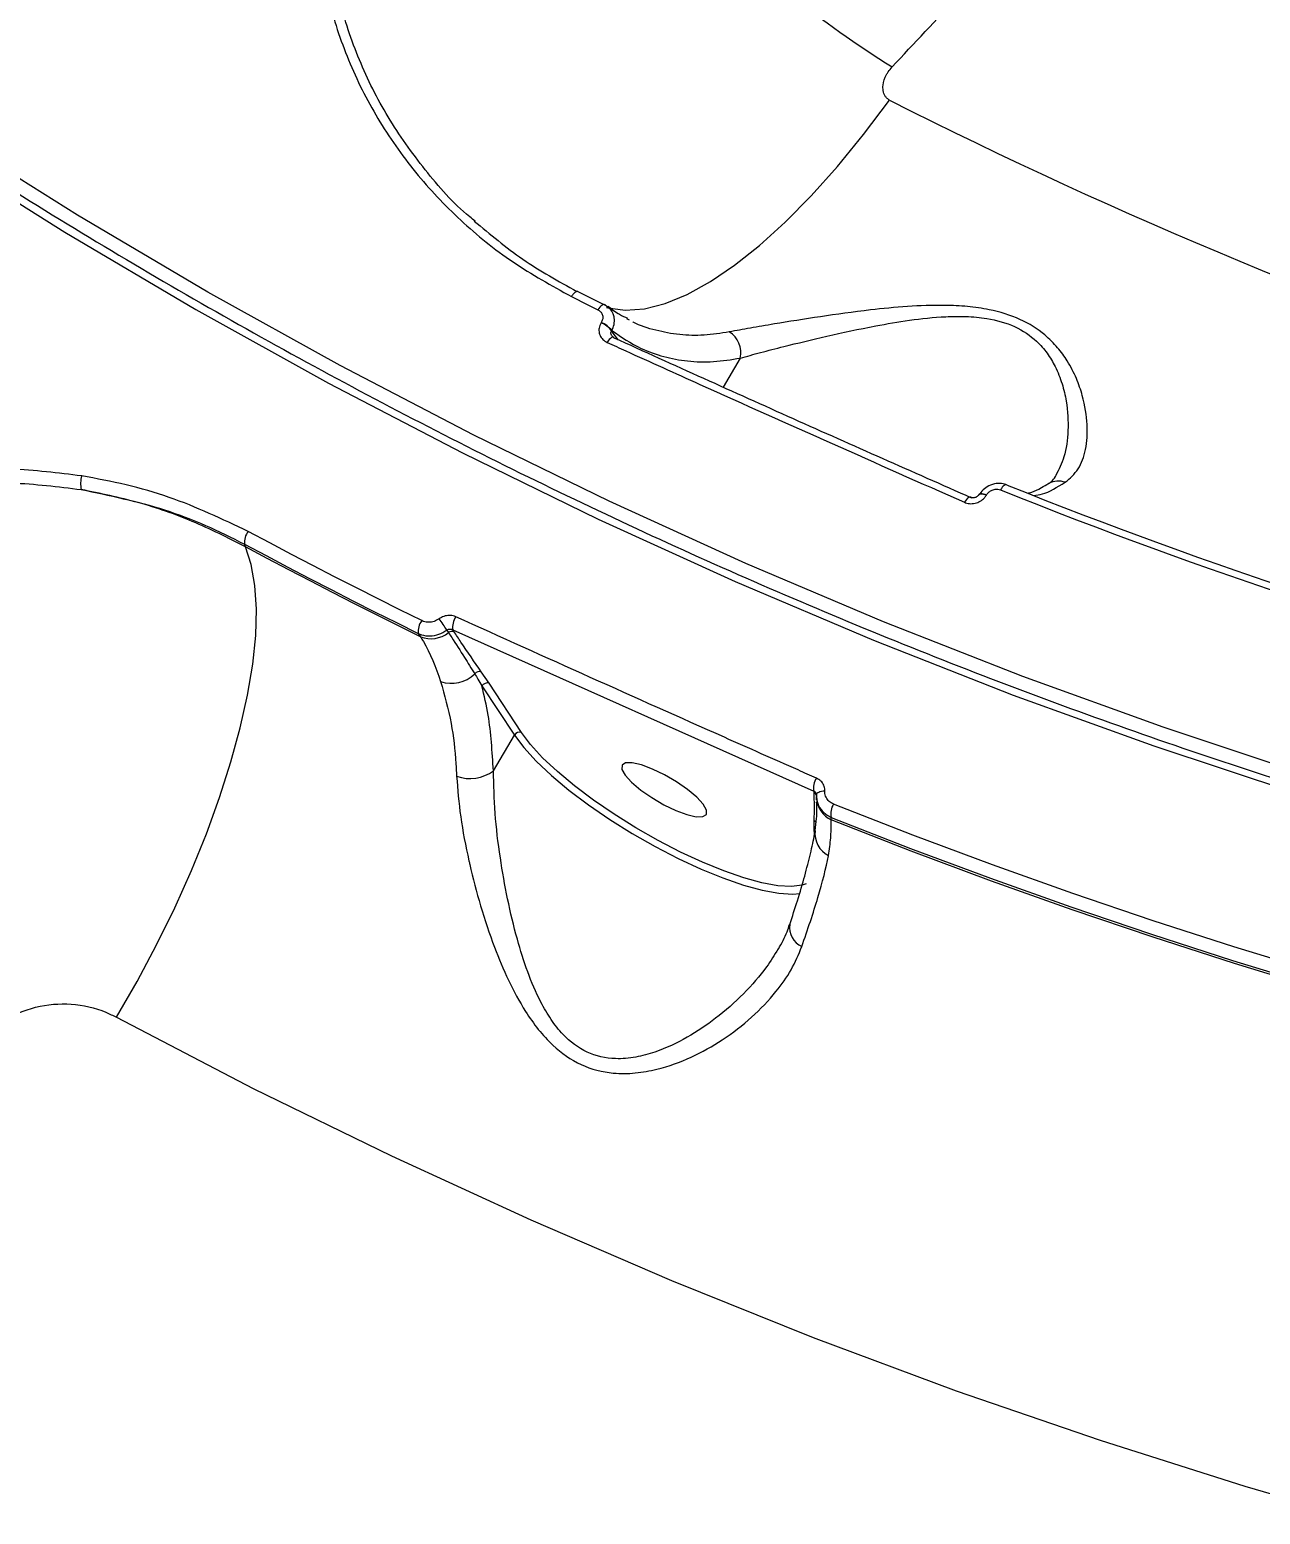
# Model space of a CAD drawing. Header units: millimetres. Extents: x -6028 to 5958, y -6064 to 4137.
# Drawn here: x 406.9 to 520.3, y -1180 to -1043.1 of the extents above; entities that cross this region are included whole.
import ezdxf

# ---------------------------------------------------------------- set-up
doc = ezdxf.new("R2010")
doc.units = ezdxf.units.MM
for name, color, linetype in [('DIKOM_ОБЪЕКТ', 7, 'Continuous'), ('DIKOM_РАЗМЕР_ЗОНА', 7, 'Continuous'), ('DIKOM_РАЗМЕР_ОБЪЕКТА', 7, 'Continuous')]:
    doc.layers.add(name, color=color, linetype=linetype)
doc.styles.add('style1', font='arial.ttf', dxfattribs={"width": 0.8})
doc.dimstyles.new('1-50', dxfattribs={"dimtxt": 300, "dimasz": 200, "dimexe": 100, "dimexo": 0, "dimgap": 100, "dimtad": 1, "dimtxsty": 'style1', "dimcen": 200, "dimclrd": 7, "dimclre": 7, "dimclrt": 7, "dimadec": 1, "dimazin": 2, "dimtfac": 1, "dimtmove": 0, "dimatfit": 2, "dimfxl": 0, "dimlwd": 25, "dimlwe": 18, "dimarcsym": 0})

# ---------------------------------------------------------------- blocks, each defined once
blk = doc.blocks.new('*D9')
at = {"layer": 'Defpoints', "color": 0, "transparency": 16777216}
for p in [(-6027.56, 1459.58), (4556.58, 1382.7), (4556.58, -5964.37)]:
    blk.add_point(p, dxfattribs=at)
at = {"layer": 'DIKOM_РАЗМЕР_ЗОНА', "color": 7, "lineweight": 18, "transparency": 16777216}
for p, q in [((-6027.56, 1459.58), (-6027.56, -6064.37)), ((4556.58, 1382.7), (4556.58, -6064.37))]:
    blk.add_line(p, q, dxfattribs=at)
at = {"layer": 'DIKOM_РАЗМЕР_ЗОНА', "color": 7, "lineweight": 25, "transparency": 16777216}
blk.add_line((-5827.56, -5964.37), (4356.58, -5964.37), dxfattribs=at)
at = {"layer": 'DIKOM_РАЗМЕР_ЗОНА', "color": 7, "transparency": 16777216}
for points in [[(-5827.56, -5931.03), (-5827.56, -5997.7), (-6027.56, -5964.37)], [(4356.58, -5931.03), (4356.58, -5997.7), (4556.58, -5964.37)]]:
    blk.add_solid(points, dxfattribs=at)
at = {"layer": 'DIKOM_РАЗМЕР_ЗОНА', "color": 7, "transparency": 16777216, "insert": (157.08, -5711.2), "char_height": 300, "attachment_point": 5, "style": 'style1'}
blk.add_mtext('10600', dxfattribs=at)
blk = doc.blocks.new('*D11')
at = {"layer": 'Defpoints', "color": 0, "transparency": 16777216}
for p in [(259.43, 2965.58), (1920.55, -3002.33), (4022.59, -3002.33)]:
    blk.add_point(p, dxfattribs=at)
at = {"layer": 'DIKOM_РАЗМЕР_ОБЪЕКТА', "color": 7, "lineweight": 18, "transparency": 16777216}
for p, q in [((259.43, 2965.58), (4122.59, 2965.58)), ((1920.55, -3002.33), (4122.59, -3002.33))]:
    blk.add_line(p, q, dxfattribs=at)
at = {"layer": 'DIKOM_РАЗМЕР_ОБЪЕКТА', "color": 7, "lineweight": 25, "transparency": 16777216}
blk.add_line((4022.59, 2765.58), (4022.59, -2802.33), dxfattribs=at)
at = {"layer": 'DIKOM_РАЗМЕР_ОБЪЕКТА', "color": 7, "transparency": 16777216}
for points in [[(3989.25, 2765.58), (4055.92, 2765.58), (4022.59, 2965.58)], [(3989.25, -2802.33), (4055.92, -2802.33), (4022.59, -3002.33)]]:
    blk.add_solid(points, dxfattribs=at)
at = {"layer": 'DIKOM_РАЗМЕР_ОБЪЕКТА', "color": 7, "transparency": 16777216, "insert": (3769.41, -24.42), "char_height": 300, "attachment_point": 5, "rotation": 90, "style": 'style1'}
blk.add_mtext('6000', dxfattribs=at)
blk = doc.blocks.new('*D12')
at = {"layer": 'Defpoints', "color": 0, "transparency": 16777216}
for p in [(3056.58, 1987.9), (-4027.97, 676.5), (3056.58, -3714.77)]:
    blk.add_point(p, dxfattribs=at)
at = {"layer": 'DIKOM_РАЗМЕР_ОБЪЕКТА', "color": 7, "lineweight": 18, "transparency": 16777216}
for p, q in [((3056.58, 1987.9), (3056.58, -3814.77)), ((-4027.97, 676.5), (-4027.97, -3814.77))]:
    blk.add_line(p, q, dxfattribs=at)
at = {"layer": 'DIKOM_РАЗМЕР_ОБЪЕКТА', "color": 7, "lineweight": 25, "transparency": 16777216}
blk.add_line((-3827.97, -3714.77), (2856.58, -3714.77), dxfattribs=at)
at = {"layer": 'DIKOM_РАЗМЕР_ОБЪЕКТА', "color": 7, "transparency": 16777216}
for points in [[(-3827.97, -3681.44), (-3827.97, -3748.11), (-4027.97, -3714.77)], [(2856.58, -3681.44), (2856.58, -3748.11), (3056.58, -3714.77)]]:
    blk.add_solid(points, dxfattribs=at)
at = {"layer": 'DIKOM_РАЗМЕР_ОБЪЕКТА', "color": 7, "transparency": 16777216, "insert": (20, -3461.6), "char_height": 300, "attachment_point": 5, "style": 'style1'}
blk.add_mtext('7100', dxfattribs=at)

msp = doc.modelspace()

# ---------------------------------------------------------------- linework, layer by layer
at = {"layer": 'DIKOM_ОБЪЕКТ', "color": 7, "linetype": 'Continuous', "lineweight": 15}
for p, q in [((457.461, -1067.25), (459.897, -1068.468)), ((459.926, -1068.489), (459.897, -1068.469)), ((460.166, -1068.665), (459.926, -1068.489)), ((462.208, -1069.885), (461.976, -1069.756)), ((459.609, -1070.107), (459.596, -1070.128)), ((460.564, -1070.869), (460.578, -1070.847)), ((461.166, -1071.707), (460.564, -1070.869)), ((472.416, -1073.391), (470.843, -1076.073)), ((500.806, -1084.989), (500.857, -1084.958)), ((495.094, -1086.022), (495.107, -1086)), ((426.811, -1090.78), (426.727, -1090.535)), ((442.75, -1098.773), (442.945, -1099.074)), ((445.928, -1098.439), (479.18, -1113.317)), ((446.036, -1098.603), (445.928, -1098.439)), ((449.271, -1103.361), (448.551, -1102.309)), ((448.616, -1103.611), (451.599, -1108.142)), ((452.254, -1107.892), (449.271, -1103.361)), ((449.672, -1111.428), (451.599, -1108.142)), ((479.18, -1113.317), (479.182, -1113.358)), ((479.439, -1113.946), (479.433, -1113.812)), ((479.443, -1114.09), (479.438, -1113.969)), ((479.196, -1115.996), (479.194, -1116.705)), ((480.792, -1115.942), (480.783, -1115.721)), ((479.194, -1116.705), (479.228, -1117.406))]:
    msp.add_line(p, q, dxfattribs=at)
at = {"layer": 'DIKOM_ОБЪЕКТ', "color": 7, "linetype": 'Continuous', "lineweight": 15, "flags": 128}
for points in [[(657.945, -1134.512), (644.446, -1133.924), (630.956, -1132.957), (617.483, -1131.612), (604.035, -1129.89), (590.623, -1127.793), (577.254, -1125.322), (563.937, -1122.478), (550.681, -1119.264), (537.496, -1115.68), (524.388, -1111.731), (511.368, -1107.418), (498.443, -1102.744), (485.622, -1097.712), (472.913, -1092.325), (460.325, -1086.588), (447.866, -1080.503), (435.544, -1074.075), (423.368, -1067.308), (411.344, -1060.207), (399.482, -1052.775), (387.788, -1045.019)], [(386.564, -1046.544), (398.293, -1054.324), (410.191, -1061.778), (422.251, -1068.901), (434.464, -1075.688), (446.823, -1082.136), (459.32, -1088.239), (471.946, -1093.994), (484.693, -1099.396), (497.552, -1104.443), (510.516, -1109.132), (523.576, -1113.458), (536.723, -1117.419), (549.949, -1121.013), (563.244, -1124.238), (576.601, -1127.09), (590.011, -1129.569), (603.464, -1131.672), (616.951, -1133.399), (630.465, -1134.747), (643.997, -1135.717), (657.536, -1136.308)], [(460.095, -1068.726), (460.21, -1068.756), (461.823, -1068.975), (463.588, -1068.84), (465.493, -1068.353), (467.522, -1067.518), (469.659, -1066.341), (471.887, -1064.832), (474.19, -1063.002), (476.549, -1060.866), (478.946, -1058.439), (481.363, -1055.742), (483.78, -1052.795), (486.179, -1049.62)], [(456.855, -1067.713), (457.16, -1067.866), (457.464, -1068.019), (457.769, -1068.171), (458.073, -1068.324), (458.378, -1068.476), (458.683, -1068.628), (458.988, -1068.78), (459.293, -1068.932)], [(459.897, -1068.469), (459.874, -1068.46), (459.811, -1068.457), (459.736, -1068.479), (459.654, -1068.527), (459.566, -1068.598), (459.475, -1068.691), (459.383, -1068.803), (459.293, -1068.932)], [(460.728, -1071.462), (460.695, -1071.452), (460.621, -1071.458), (460.536, -1071.497), (460.443, -1071.568), (460.345, -1071.669), (460.245, -1071.795), (460.148, -1071.943)], [(460.798, -1071.541), (460.755, -1071.48), (460.728, -1071.462)], [(497.004, -1085.09), (496.949, -1085.059), (496.884, -1085.056), (496.811, -1085.078), (496.731, -1085.127), (496.647, -1085.201), (496.562, -1085.296), (496.478, -1085.412), (496.397, -1085.544)], [(493.666, -1086.21), (493.634, -1086.2), (493.555, -1086.203), (493.465, -1086.24), (493.368, -1086.31), (493.267, -1086.409), (493.165, -1086.535), (493.067, -1086.682)], [(494.429, -1085.956), (494.456, -1085.925), (494.514, -1085.899), (494.595, -1085.89), (494.697, -1085.898), (494.816, -1085.924), (494.95, -1085.965), (495.094, -1086.022)], [(494.443, -1085.932), (494.469, -1085.903), (494.527, -1085.877), (494.608, -1085.868), (494.71, -1085.876), (494.829, -1085.902), (494.963, -1085.943), (495.107, -1086)], [(426.727, -1090.535), (428.718, -1091.595), (430.712, -1092.647), (432.709, -1093.69), (434.71, -1094.724), (436.715, -1095.75), (438.723, -1096.766), (440.735, -1097.774), (442.75, -1098.773)], [(443.061, -1097.589), (441.051, -1096.592), (439.043, -1095.587), (437.04, -1094.572), (435.039, -1093.549), (433.043, -1092.517), (431.05, -1091.477), (429.06, -1090.427), (427.074, -1089.369)], [(414.949, -1134.147), (416.844, -1130.845), (418.635, -1127.471), (420.304, -1124.056), (421.837, -1120.633), (423.22, -1117.231), (424.44, -1113.881), (425.486, -1110.615), (426.348, -1107.462), (427.019, -1104.451), (427.493, -1101.609), (427.764, -1098.963), (427.831, -1096.535), (427.694, -1094.349), (427.353, -1092.425), (426.811, -1090.78)], [(442.945, -1099.074), (440.916, -1098.068), (438.89, -1097.054), (436.868, -1096.03), (434.849, -1094.998), (432.834, -1093.957), (430.823, -1092.906), (428.815, -1091.847), (426.811, -1090.78)], [(451.599, -1108.142), (452.467, -1109.295), (453.614, -1110.542), (455.013, -1111.856), (456.634, -1113.208), (458.442, -1114.568), (460.398, -1115.907), (462.457, -1117.195), (464.576, -1118.404), (466.707, -1119.508), (468.805, -1120.483), (470.823, -1121.306), (472.717, -1121.96), (474.445, -1122.431), (475.971, -1122.709), (477.259, -1122.787), (477.919, -1122.735)], [(478.485, -1121.857), (478.129, -1121.974), (477.136, -1122.093), (475.886, -1122.018), (474.407, -1121.749), (472.731, -1121.292), (470.895, -1120.657), (468.938, -1119.859), (466.904, -1118.914), (464.837, -1117.843), (462.782, -1116.671), (460.785, -1115.422), (458.889, -1114.123), (457.136, -1112.804), (455.564, -1111.493), (454.207, -1110.219), (453.096, -1109.01), (452.254, -1107.892)], [(464.339, -1111.265), (463.316, -1110.885), (462.462, -1110.69), (461.847, -1110.697), (461.52, -1110.904), (461.508, -1111.296), (461.812, -1111.84), (462.406, -1112.492), (463.244, -1113.2), (464.256, -1113.905), (465.362, -1114.552), (466.471, -1115.087), (467.494, -1115.467), (468.347, -1115.662), (468.962, -1115.656), (469.289, -1115.448), (469.301, -1115.057), (468.998, -1114.513), (468.403, -1113.861), (467.566, -1113.153), (466.553, -1112.447), (465.448, -1111.801), (464.339, -1111.265)], [(480.202, -1113.294), (480.042, -1113.31), (479.892, -1113.337), (479.759, -1113.373), (479.644, -1113.418), (479.552, -1113.47), (479.484, -1113.528), (479.444, -1113.59), (479.432, -1113.655)], [(540.378, -1134.166), (532.861, -1132.111), (525.368, -1129.939), (517.902, -1127.652), (510.462, -1125.25), (503.052, -1122.733), (495.672, -1120.102), (488.324, -1117.357), (481.009, -1114.499)], [(480.783, -1115.721), (488.114, -1118.585), (495.478, -1121.336), (502.875, -1123.973), (510.302, -1126.496), (517.758, -1128.903), (525.241, -1131.196), (532.751, -1133.372), (540.284, -1135.432)], [(540.593, -1135.752), (533.021, -1133.683), (525.474, -1131.497), (517.952, -1129.194), (510.459, -1126.775), (502.994, -1124.239), (495.561, -1121.588), (488.159, -1118.822), (480.792, -1115.942)], [(414.949, -1134.147), (427.545, -1140.697), (440.269, -1146.926), (453.114, -1152.83), (466.073, -1158.407), (479.139, -1163.653), (492.305, -1168.565), (505.564, -1173.14), (518.908, -1177.377), (532.33, -1181.273), (545.823, -1184.825), (559.379, -1188.032), (572.991, -1190.892), (586.651, -1193.403), (600.352, -1195.565)]]:
    msp.add_lwpolyline(points, dxfattribs=at)
at = {"layer": 'DIKOM_ОБЪЕКТ', "color": 7, "linetype": 'Continuous', "lineweight": 15}
for centre, radius, start, end in [((550.784, -945.014), 120.231, 232.10238, 237.62454), ((702.531, -621.545), 479.642, 243.18763, 260.15597), ((458.611, -1072.42), 2.494, 38.46258, 66.74819), ((458.627, -1072.395), 2.49, 38.44132, 66.76945), ((470.211, -1072.897), 2.259, 347.37228, 58.1211), ((414.123, -1084.973), 2.494, 163.04585, 192.3613), ((680.067, -627.858), 492.517, 248.18013, 255.16341), ((501.737, -1086.521), 1.794, 69.53332, 119.38268), ((679.597, -627.967), 492.888, 248.18033, 255.16337), ((428.372, -1090.39), 1.651, 141.80878, 185.03387), ((434.606, -1105.234), 12.729, 32.18067, 37.85363), ((447.618, -1098.206), 1.706, 145.42761, 187.83815), ((444.391, -1098.572), 1.653, 143.54771, 187.00773), ((443.9, -1096.621), 2.633, 248.7271, 308.29973), ((445.86, -1099.102), 0.529, 70.51465, 128.33234), ((445.825, -1100.339), 3.029, 250.37215, 314.50271), ((448.385, -1102.831), 0.548, 72.29682, 142.78575), ((449.095, -1103.884), 0.552, 71.47934, 150.33633), ((452.078, -1108.415), 0.551, 71.46618, 150.3673), ((447.526, -1108.565), 3.578, 249.63032, 306.86422), ((480.768, -1113.023), 1.616, 145.37546, 190.49489), ((478.97, -1113.775), 0.468, 3.12036, 63.14439), ((481.778, -1113.817), 2.342, 183.11533, 245.10442), ((482.414, -1115.391), 1.664, 147.5807, 191.43068), ((478.968, -1116.427), 0.488, 25.76184, 62.13045), ((481.535, -1117.232), 2.236, 172.77543, 243.79787), ((478.915, -1125.861), 1.957, 172.29819, 244.99583)]:
    msp.add_arc(centre, radius, start, end, dxfattribs=at)
for points, knots in [([(387.788, -1045.019), (390.591, -1041.556), (398.141, -1032.227), (410.558, -1017.44), (425.017, -1000.849), (439.664, -984.719), (454.452, -969.119), (469.332, -954.119), (483.977, -940.049), (498.341, -926.936), (512.387, -914.783), (526.344, -903.394), (540.159, -892.842), (553.779, -883.185), (566.904, -874.636), (579.501, -867.197), (591.548, -860.848), (603.243, -855.485), (614.527, -851.17), (625.35, -847.947), (635.48, -845.876), (644.876, -844.971), (653.405, -845.065), (658.481, -846.016), (660.924, -846.473)], [0, 0, 0, 0, 0.0270967, 0.0729981, 0.1189345, 0.1648358, 0.2120704, 0.2593436, 0.3065779, 0.3524793, 0.3984159, 0.4443172, 0.4915518, 0.5388248, 0.5860592, 0.6319598, 0.6778961, 0.7237966, 0.7710307, 0.8183032, 0.8655372, 0.9114381, 0.9573746, 1, 1, 1, 1]), ([(486.404, -1046.556), (490.475, -1042.212), (498.615, -1033.525), (510.874, -1021.068), (523.14, -1009.067), (535.812, -997.195), (548.81, -985.582), (562.074, -974.349), (575.262, -963.807), (588.32, -954.026), (601.192, -945.061), (613.46, -937.196), (625.099, -930.402), (636.103, -924.629), (646.774, -919.708), (657.058, -915.696), (666.904, -912.63), (676.297, -910.533), (685.163, -909.471), (693.52, -909.447), (701.125, -910.631), (706.15, -911.959), (708.416, -913.177), (708.623, -913.288)], [0, 0, 0, 0, 0.045117, 0.0902341, 0.1357999, 0.1813661, 0.2317384, 0.2821496, 0.3325213, 0.3843781, 0.4362775, 0.4881332, 0.5369207, 0.5857453, 0.634532, 0.6847271, 0.7349627, 0.7851575, 0.8371679, 0.8891782, 0.9419356, 0.9946932, 1, 1, 1, 1]), ([(475.865, -945.302), (473.038, -948.035), (465.362, -955.452), (452.742, -968.216), (438.027, -983.747), (423.287, -999.988), (408.593, -1016.847), (394.014, -1034.251), (379.597, -1052.149), (365.368, -1070.521), (351.348, -1089.326), (337.579, -1108.504), (324.123, -1127.964), (311.045, -1147.616), (298.389, -1167.4), (286.184, -1187.285), (274.442, -1207.236), (263.195, -1227.191), (252.494, -1247.058), (242.391, -1266.742), (232.923, -1286.181), (224.118, -1305.337), (215.977, -1324.185), (208.521, -1342.667), (201.782, -1360.7), (195.794, -1378.198), (190.581, -1395.101), (186.168, -1411.369), (182.547, -1426.987), (179.722, -1441.914), (177.704, -1456.08), (176.504, -1469.418), (176.155, -1481.296), (176.526, -1491.836), (177.492, -1501.17), (179.073, -1509.812), (181.26, -1517.725), (184.03, -1524.843), (187.377, -1531.147), (190.833, -1536.128), (193.327, -1538.811), (194.343, -1539.904)], [0, 0, 0, 0, 0.0156528, 0.0424899, 0.0694116, 0.0963763, 0.1233411, 0.1502628, 0.1770999, 0.2039369, 0.2308586, 0.2578234, 0.2847881, 0.3117099, 0.3385469, 0.365384, 0.3923056, 0.4192704, 0.4462351, 0.4731567, 0.4999939, 0.5268309, 0.5537526, 0.5807173, 0.607682, 0.6346037, 0.6614408, 0.6882778, 0.7151995, 0.7421643, 0.7691289, 0.7960505, 0.8228875, 0.8459668, 0.8691683, 0.8923975, 0.9156266, 0.9388282, 0.9615881, 0.984348, 1, 1, 1, 1]), ([(471.48, -951.348), (471.477, -951.351), (467.561, -955.116), (459.658, -963.046), (447.81, -975.233), (435.798, -988.076), (423.655, -1001.51), (411.404, -1015.551), (399.206, -1029.971), (391.154, -1039.894), (387.13, -1044.852)], [0, 0, 0, 0, 0.0001046, 0.1401991, 0.2802924, 0.4202417, 0.5651008, 0.7101206, 0.855141, 1, 1, 1, 1]), ([(441.444, -1005.8), (440.299, -1007.513), (438.009, -1010.937), (435.575, -1016.544), (433.933, -1022.37), (433.176, -1028.346), (433.304, -1034.349), (434.316, -1040.26), (436.189, -1045.967), (438.893, -1051.361), (442.371, -1056.333), (446.566, -1060.775), (451.368, -1064.673), (455.025, -1066.699), (456.855, -1067.713)], [0, 0, 0, 0, 0.0836182, 0.1671664, 0.2504173, 0.3338519, 0.4173038, 0.5004881, 0.5837383, 0.6671388, 0.7504583, 0.8333963, 0.9166274, 1, 1, 1, 1]), ([(447.981, -1060.77), (447.815, -1060.639), (446.068, -1059.262), (443.303, -1056.066), (439.838, -1051.247), (437.189, -1045.946), (435.338, -1040.36), (434.335, -1034.566), (434.198, -1028.683), (434.927, -1022.829), (436.529, -1017.115), (438.908, -1011.618), (441.152, -1008.258), (442.275, -1006.576)], [0, 0, 0, 0, 0.0103436, 0.1090298, 0.2082839, 0.3067674, 0.4059757, 0.5047936, 0.6034501, 0.7028358, 0.8014235, 0.9005886, 1, 1, 1, 1]), ([(387.254, -1046.083), (389.116, -1047.343), (394.518, -1050.999), (403.571, -1056.845), (414.454, -1063.531), (425.471, -1069.937), (436.614, -1076.065), (447.876, -1081.91), (459.253, -1087.469), (470.737, -1092.74), (482.322, -1097.718), (494.003, -1102.403), (505.773, -1106.79), (517.624, -1110.878), (529.552, -1114.665), (541.549, -1118.148), (553.609, -1121.325), (565.725, -1124.195), (577.891, -1126.756), (590.1, -1129.008), (602.346, -1130.947), (614.621, -1132.574), (626.92, -1133.889), (639.235, -1134.885), (649.573, -1135.47), (655.803, -1135.679), (657.925, -1135.75)], [0, 0, 0, 0, 0.0228193, 0.0662145, 0.1096105, 0.153007, 0.1964036, 0.2398003, 0.2831977, 0.3265947, 0.3699923, 0.4133906, 0.4567889, 0.5001872, 0.543586, 0.5869851, 0.6303846, 0.6737841, 0.7171842, 0.7605842, 0.8039845, 0.8473854, 0.890786, 0.9341872, 0.9775882, 1, 1, 1, 1]), ([(486.179, -1049.62), (486.099, -1049.571), (485.931, -1049.467), (485.706, -1049.168), (485.561, -1048.747), (485.548, -1048.063), (485.756, -1047.471), (486.088, -1046.925), (486.278, -1046.703), (486.404, -1046.556)], [0, 0, 0, 0, 0.076768, 0.1605116, 0.3174068, 0.4661441, 0.762504, 0.8428311, 1, 1, 1, 1]), ([(447.906, -1060.756), (449.359, -1061.974), (452.273, -1064.417), (455.661, -1066.298), (457.36, -1067.241)], [0, 0, 0, 0, 0.4983018, 1, 1, 1, 1]), ([(457.364, -1067.243), (457.317, -1067.259), (457.22, -1067.291), (457.037, -1067.459), (456.916, -1067.628), (456.855, -1067.713)], [0, 0, 0, 0, 0.317534, 0.6587924, 1, 1, 1, 1]), ([(457.491, -1067.271), (457.458, -1067.244), (457.424, -1067.216), (457.368, -1067.241), (457.364, -1067.243)], [0, 0, 0, 0, 0.9352108, 1, 1, 1, 1]), ([(460.578, -1070.847), (460.658, -1070.664), (460.826, -1070.28), (460.833, -1069.743), (460.695, -1069.247), (460.491, -1068.879), (460.247, -1068.719), (460.166, -1068.665)], [0, 0, 0, 0, 0.23009416, 0.48408141, 0.63415749, 0.87825347, 1, 1, 1, 1]), ([(460.22, -1068.591), (460.57, -1068.865), (461.142, -1069.311), (461.772, -1069.599), (462.016, -1069.711)], [0, 0, 0, 0, 0.6125693, 1, 1, 1, 1]), ([(502.364, -1084.84), (502.795, -1084.464), (503.67, -1083.702), (504.311, -1081.855), (504.478, -1079.564), (504.119, -1077.279), (503.425, -1075.264), (502.665, -1073.772), (501.688, -1072.411), (500.345, -1071.048), (498.282, -1069.723), (495.715, -1068.934), (493.338, -1068.606), (490.79, -1068.487), (487.763, -1068.607), (483.881, -1068.99), (479.685, -1069.574), (476.04, -1070.157), (473.282, -1070.626), (472.033, -1070.86), (471.404, -1070.979)], [0, 0, 0, 0, 0.0717882, 0.1456283, 0.2211695, 0.2985162, 0.3406364, 0.3832908, 0.4161004, 0.4496115, 0.4986459, 0.5477908, 0.5804508, 0.6139718, 0.6704368, 0.728318, 0.8119547, 0.898075, 0.9486867, 1, 1, 1, 1]), ([(459.293, -1068.932), (459.295, -1068.933), (459.387, -1068.979), (459.553, -1069.101), (459.691, -1069.32), (459.756, -1069.569), (459.746, -1069.834), (459.654, -1070.018), (459.609, -1070.107)], [0, 0, 0, 0, 0.0043615, 0.2198625, 0.4355364, 0.5682674, 0.7937961, 1, 1, 1, 1]), ([(471.404, -1070.979), (470.623, -1071.099), (469.06, -1071.339), (466.794, -1071.281), (464.621, -1070.862), (463.189, -1070.428), (462.527, -1070.061), (462.514, -1070.054)], [0, 0, 0, 0, 0.2451721, 0.4903387, 0.7426856, 0.9950372, 1, 1, 1, 1]), ([(472.416, -1073.391), (473.022, -1073.222), (474.242, -1072.881), (476.865, -1072.209), (480.353, -1071.364), (484.303, -1070.504), (488.01, -1069.865), (490.826, -1069.557), (493.233, -1069.524), (495.418, -1069.713), (497.79, -1070.381), (499.606, -1071.627), (500.737, -1072.941), (501.529, -1074.276), (502.109, -1075.77), (502.575, -1077.788), (502.689, -1080.116), (502.362, -1082.463), (501.767, -1083.657), (501.492, -1084.209)], [0, 0, 0, 0, 0.056096, 0.1129205, 0.2057265, 0.3009657, 0.3625613, 0.4253542, 0.4597711, 0.495033, 0.5454178, 0.5957306, 0.6301865, 0.6656474, 0.7113046, 0.7576296, 0.8412183, 0.9266347, 1, 1, 1, 1]), ([(459.596, -1070.128), (459.549, -1070.217), (459.427, -1070.446), (459.368, -1070.857), (459.468, -1071.306), (459.73, -1071.7), (460.009, -1071.862), (460.148, -1071.943)], [0, 0, 0, 0, 0.1342902, 0.3469543, 0.5632753, 0.7817515, 1, 1, 1, 1]), ([(460.602, -1071.359), (460.581, -1071.332), (460.524, -1071.259), (460.491, -1071.115), (460.505, -1070.971), (460.548, -1070.897), (460.564, -1070.869)], [0, 0, 0, 0, 0.1879132, 0.5059079, 0.8092285, 1, 1, 1, 1]), ([(460.578, -1070.847), (461.461, -1071.444), (462.968, -1072.463), (465.35, -1073.297), (467.572, -1073.71), (469.925, -1073.784), (471.585, -1073.522), (472.416, -1073.391)], [0, 0, 0, 0, 0.25904909, 0.44162831, 0.62419357, 0.81209903, 1, 1, 1, 1]), ([(460.6, -1071.36), (460.616, -1071.386), (460.638, -1071.422), (460.711, -1071.45), (460.731, -1071.458)], [0, 0, 0, 0, 0.7342595, 1, 1, 1, 1]), ([(460.148, -1071.943), (460.718, -1072.202), (463.566, -1073.495), (474.572, -1078.476), (484.952, -1083.082), (493.067, -1086.682)], [0, 0, 0, 0, 0.0517091, 0.2585524, 1, 1, 1, 1]), ([(493.749, -1086.294), (488.275, -1083.872), (477.326, -1079.025), (466.308, -1074.036), (460.798, -1071.541)], [0, 0, 0, 0, 0.4999194, 1, 1, 1, 1]), ([(411.737, -1084.246), (409.565, -1083.98), (405.56, -1083.491), (399.598, -1083.675), (394.006, -1084.4), (388.504, -1085.726), (383.171, -1087.645), (378.07, -1090.116), (373.253, -1093.116), (368.805, -1096.638), (364.727, -1100.588), (362.404, -1103.562), (361.244, -1105.046)], [0, 0, 0, 0, 0.1166809, 0.2150839, 0.3137985, 0.4122, 0.5100615, 0.6082263, 0.706085, 0.8039539, 0.9021324, 1, 1, 1, 1]), ([(362.224, -1105.811), (363.359, -1104.359), (365.632, -1101.45), (369.624, -1097.588), (373.978, -1094.145), (378.697, -1091.214), (383.693, -1088.8), (388.917, -1086.928), (394.309, -1085.636), (399.789, -1084.933), (405.632, -1084.761), (409.557, -1085.244), (411.687, -1085.507)], [0, 0, 0, 0, 0.09777111, 0.19585651, 0.29363118, 0.39145772, 0.48959245, 0.58742344, 0.6858962, 0.78467975, 0.8831546, 1, 1, 1, 1]), ([(427.074, -1089.369), (424.689, -1088.236), (421.077, -1086.518), (415.841, -1085.007), (413.105, -1084.5), (411.737, -1084.246)], [0, 0, 0, 0, 0.4927667, 0.7463773, 1, 1, 1, 1]), ([(497.004, -1085.09), (496.837, -1085.036), (496.465, -1084.916), (495.925, -1084.947), (495.378, -1085.111), (494.885, -1085.408), (494.57, -1085.763), (494.446, -1085.975), (494.429, -1086.003)], [0, 0, 0, 0, 0.1805149, 0.4029243, 0.5309884, 0.7496399, 0.9663816, 1, 1, 1, 1]), ([(498.92, -1085.839), (499.039, -1085.81), (499.362, -1085.73), (500.024, -1085.435), (500.607, -1085.062), (500.833, -1084.917)], [0, 0, 0, 0, 0.2612126, 0.712788, 1, 1, 1, 1]), ([(499.473, -1086.055), (499.724, -1086.025), (500.548, -1085.927), (501.62, -1085.286), (502.364, -1084.84)], [0, 0, 0, 0, 0.3055573, 1, 1, 1, 1]), ([(500.801, -1084.98), (500.94, -1084.887), (501.223, -1084.699), (501.424, -1084.361), (501.526, -1084.189)], [0, 0, 0, 0, 0.4928793, 1, 1, 1, 1]), ([(426.811, -1090.78), (425.203, -1089.965), (422.041, -1088.362), (416.955, -1086.596), (413.45, -1085.872), (411.687, -1085.507)], [0, 0, 0, 0, 0.3395434, 0.6677597, 1, 1, 1, 1]), ([(411.687, -1085.507), (414.283, -1086.045), (418.215, -1086.86), (423.167, -1088.75), (425.541, -1089.94), (426.727, -1090.535)], [0, 0, 0, 0, 0.4928093, 0.7464041, 1, 1, 1, 1]), ([(493.067, -1086.682), (493.222, -1086.733), (493.532, -1086.835), (494.051, -1086.79), (494.532, -1086.602), (494.888, -1086.323), (495.036, -1086.106), (495.094, -1086.022)], [0, 0, 0, 0, 0.2182593, 0.4367685, 0.6530108, 0.8657648, 1, 1, 1, 1]), ([(493.668, -1086.209), (493.675, -1086.212), (493.713, -1086.232), (493.82, -1086.254), (493.982, -1086.248), (494.146, -1086.2), (494.287, -1086.117), (494.384, -1086.027), (494.414, -1085.974), (494.426, -1085.954)], [0, 0, 0, 0, 0.0450182, 0.2418289, 0.4120577, 0.5812573, 0.7402686, 0.897437, 1, 1, 1, 1]), ([(494.43, -1085.954), (494.433, -1085.949), (494.437, -1085.942), (494.442, -1085.934), (494.443, -1085.932)], [0, 0, 0, 0, 0.7013554, 1, 1, 1, 1]), ([(495.107, -1086), (495.116, -1085.986), (495.179, -1085.883), (495.339, -1085.709), (495.588, -1085.562), (495.862, -1085.479), (496.132, -1085.462), (496.315, -1085.519), (496.397, -1085.544)], [0, 0, 0, 0, 0.0340119, 0.2522594, 0.4704886, 0.5979044, 0.8192973, 1, 1, 1, 1]), ([(444.657, -1097.423), (444.512, -1097.51), (444.222, -1097.684), (443.719, -1097.76), (443.325, -1097.706), (443.121, -1097.616), (443.061, -1097.589)], [0, 0, 0, 0, 0.2926962, 0.5850443, 0.878818, 1, 1, 1, 1]), ([(446.213, -1097.238), (446.167, -1097.219), (445.974, -1097.139), (445.596, -1097.086), (445.091, -1097.162), (444.802, -1097.336), (444.657, -1097.423)], [0, 0, 0, 0, 0.09639, 0.3985772, 0.6990692, 1, 1, 1, 1]), ([(479.439, -1112.105), (478.874, -1111.855), (476.047, -1110.606), (465.001, -1105.709), (454.47, -1100.961), (446.213, -1097.238)], [0, 0, 0, 0, 0.051225, 0.2561262, 1, 1, 1, 1]), ([(442.75, -1098.773), (442.848, -1098.814), (443.182, -1098.955), (443.829, -1099.033), (444.66, -1098.893), (445.139, -1098.601), (445.38, -1098.455)], [0, 0, 0, 0, 0.12096107, 0.41442615, 0.70692322, 1, 1, 1, 1]), ([(445.38, -1098.455), (445.429, -1098.428), (445.53, -1098.374), (445.708, -1098.363), (445.842, -1098.395), (445.911, -1098.43), (445.928, -1098.439)], [0, 0, 0, 0, 0.29289445, 0.5922217, 0.90052824, 1, 1, 1, 1]), ([(445.38, -1098.455), (445.392, -1098.474), (445.443, -1098.552), (445.494, -1098.629), (445.532, -1098.687)], [0, 0, 0, 0, 0.2499696, 1, 1, 1, 1]), ([(445.532, -1098.687), (445.631, -1098.837), (446.123, -1099.589), (446.919, -1100.842), (447.632, -1101.991), (447.948, -1102.499)], [0, 0, 0, 0, 0.1222799, 0.6114191, 1, 1, 1, 1]), ([(448.551, -1102.309), (447.919, -1101.394), (447.059, -1100.151), (446.251, -1098.927), (446.036, -1098.603)], [0, 0, 0, 0, 0.7352872, 1, 1, 1, 1]), ([(442.945, -1099.074), (443.036, -1099.215), (443.803, -1100.411), (444.337, -1101.888), (444.808, -1103.192)], [0, 0, 0, 0, 0.1178474, 1, 1, 1, 1]), ([(447.948, -1102.499), (448.049, -1102.661), (448.279, -1103.032), (448.495, -1103.402), (448.616, -1103.611)], [0, 0, 0, 0, 0.4352938, 1, 1, 1, 1]), ([(444.808, -1103.192), (445.163, -1104.447), (445.821, -1106.766), (446.175, -1109.85), (446.261, -1111.544), (446.28, -1111.92)], [0, 0, 0, 0, 0.4786863, 0.8843737, 1, 1, 1, 1]), ([(449.672, -1111.428), (449.56, -1109.665), (449.382, -1106.867), (448.823, -1104.491), (448.616, -1103.611)], [0, 0, 0, 0, 0.6298987, 1, 1, 1, 1]), ([(446.28, -1111.92), (446.376, -1113.147), (446.567, -1115.605), (447.126, -1118.459), (447.751, -1121.208), (448.447, -1123.873), (449.646, -1127.471), (451.013, -1130.758), (452.378, -1133.3), (453.777, -1135.295), (455.397, -1137.079), (457.691, -1138.683), (460.385, -1139.365), (462.754, -1139.332), (465.197, -1138.893), (467.94, -1137.892), (470.879, -1136.231), (473.532, -1134.196), (475.623, -1131.992), (477.175, -1129.793), (477.784, -1128.354), (478.088, -1127.635)], [0, 0, 0, 0, 0.0726908, 0.1455239, 0.1511321, 0.2173287, 0.2835406, 0.3377152, 0.3918149, 0.4254862, 0.4591093, 0.513451, 0.5679346, 0.6044935, 0.6411199, 0.7029617, 0.76491, 0.8309, 0.896869, 0.9484509, 1, 1, 1, 1]), ([(475.9, -1127.842), (475.558, -1128.403), (474.674, -1129.854), (472.754, -1132.03), (470.291, -1134.226), (467.546, -1136.071), (465.033, -1137.261), (462.778, -1137.87), (460.653, -1138.064), (458.228, -1137.544), (456.261, -1136.045), (454.941, -1134.355), (453.821, -1132.427), (452.775, -1129.946), (451.771, -1126.744), (450.934, -1123.21), (450.251, -1119.301), (449.756, -1115.251), (449.7, -1112.717), (449.672, -1111.428)], [0, 0, 0, 0, 0.0449897, 0.1165007, 0.189291, 0.2549238, 0.3218771, 0.3590332, 0.3971058, 0.4511993, 0.5052222, 0.539382, 0.5744121, 0.6316601, 0.690071, 0.7617431, 0.8346557, 0.915959, 1, 1, 1, 1]), ([(480.202, -1113.294), (480.202, -1113.267), (480.205, -1113.082), (480.125, -1112.745), (479.861, -1112.345), (479.579, -1112.185), (479.439, -1112.105)], [0, 0, 0, 0, 0.0524149, 0.3650404, 0.6827884, 1, 1, 1, 1]), ([(479.18, -1113.317), (479.226, -1113.335), (479.315, -1113.371), (479.407, -1113.479), (479.423, -1113.578), (479.431, -1113.625)], [0, 0, 0, 0, 0.3553854, 0.6958063, 1, 1, 1, 1]), ([(479.182, -1113.358), (479.204, -1113.991), (479.235, -1114.884), (479.205, -1115.745), (479.196, -1115.996)], [0, 0, 0, 0, 0.70881, 1, 1, 1, 1]), ([(479.431, -1113.625), (479.431, -1113.626), (479.434, -1113.635), (479.433, -1113.646), (479.432, -1113.655)], [0, 0, 0, 0, 0.1781117, 1, 1, 1, 1]), ([(479.432, -1113.655), (479.432, -1113.725), (479.433, -1114.061), (479.594, -1114.65), (480.061, -1115.32), (480.543, -1115.587), (480.783, -1115.721)], [0, 0, 0, 0, 0.08137656, 0.38577278, 0.69372757, 1, 1, 1, 1]), ([(481.009, -1114.499), (480.865, -1114.424), (480.578, -1114.274), (480.299, -1113.884), (480.202, -1113.536), (480.202, -1113.336), (480.202, -1113.294)], [0, 0, 0, 0, 0.3077304, 0.6158981, 0.9191236, 1, 1, 1, 1]), ([(479.305, -1116.95), (479.363, -1116.571), (479.503, -1115.654), (479.471, -1114.807), (479.453, -1114.311)], [0, 0, 0, 0, 0.4136495, 1, 1, 1, 1]), ([(480.548, -1119.239), (480.628, -1118.684), (480.79, -1117.571), (480.792, -1116.531), (480.792, -1116.038), (480.792, -1115.942)], [0, 0, 0, 0, 0.4438751, 0.8911185, 1, 1, 1, 1]), ([(476.968, -1125.596), (477.214, -1124.853), (477.738, -1123.275), (478.375, -1121.093), (478.892, -1119.058), (479.196, -1117.686), (479.285, -1117.082), (479.3, -1116.985)], [0, 0, 0, 0, 0.2191229, 0.4653524, 0.7106952, 0.953757, 1, 1, 1, 1]), ([(478.088, -1127.635), (478.62, -1126.074), (479.701, -1122.907), (480.313, -1120.385), (480.546, -1119.245), (480.548, -1119.239)], [0, 0, 0, 0, 0.491392, 0.9970672, 1, 1, 1, 1]), ([(475.924, -1127.866), (476.229, -1127.336), (476.661, -1126.585), (476.884, -1125.82), (476.949, -1125.594)], [0, 0, 0, 0, 0.7056854, 1, 1, 1, 1]), ([(402.254, -1136.689), (402.969, -1135.907), (404.422, -1134.316), (407.508, -1133.046), (410.803, -1132.771), (413.328, -1133.347), (414.623, -1133.986), (414.949, -1134.147)], [0, 0, 0, 0, 0.21870864, 0.4447824, 0.67941071, 0.91919987, 1, 1, 1, 1])]:
    msp.add_open_spline(points, degree=3, knots=knots, dxfattribs=at)

# ---------------------------------------------------------------- dimensions: what is measured, and where the dimension line sits
at = {"layer": 'DIKOM_РАЗМЕР_ЗОНА'}
dim = msp.add_linear_dim(base=(4556.575, -5964.368), p1=(-6027.562, 1459.576), p2=(4556.575, 1382.704), text='10600', dimstyle='1-50', dxfattribs=at)
dim.commit()
dim.dimension.update_dxf_attribs({"geometry": '*D9', "text_midpoint": (157.08, -5964.368), "dimtype": 160})
at = {"layer": 'DIKOM_РАЗМЕР_ОБЪЕКТА'}
dim = msp.add_linear_dim(base=(4022.586, -3002.33), p1=(259.433, 2965.575), p2=(1920.546, -3002.33), angle=90, text='6000', dimstyle='1-50', dxfattribs=at)
dim.commit()
dim.dimension.update_dxf_attribs({"geometry": '*D11', "text_midpoint": (4022.586, -24.423), "dimtype": 160})
dim = msp.add_linear_dim(base=(3056.575, -3714.774), p1=(-4027.972, 676.501), p2=(3056.575, 1987.897), text='7100', dimstyle='1-50', dxfattribs=at)
dim.commit()
dim.dimension.update_dxf_attribs({"geometry": '*D12', "text_midpoint": (20, -3714.774), "dimtype": 160})

doc.saveas('drawing.dxf')
